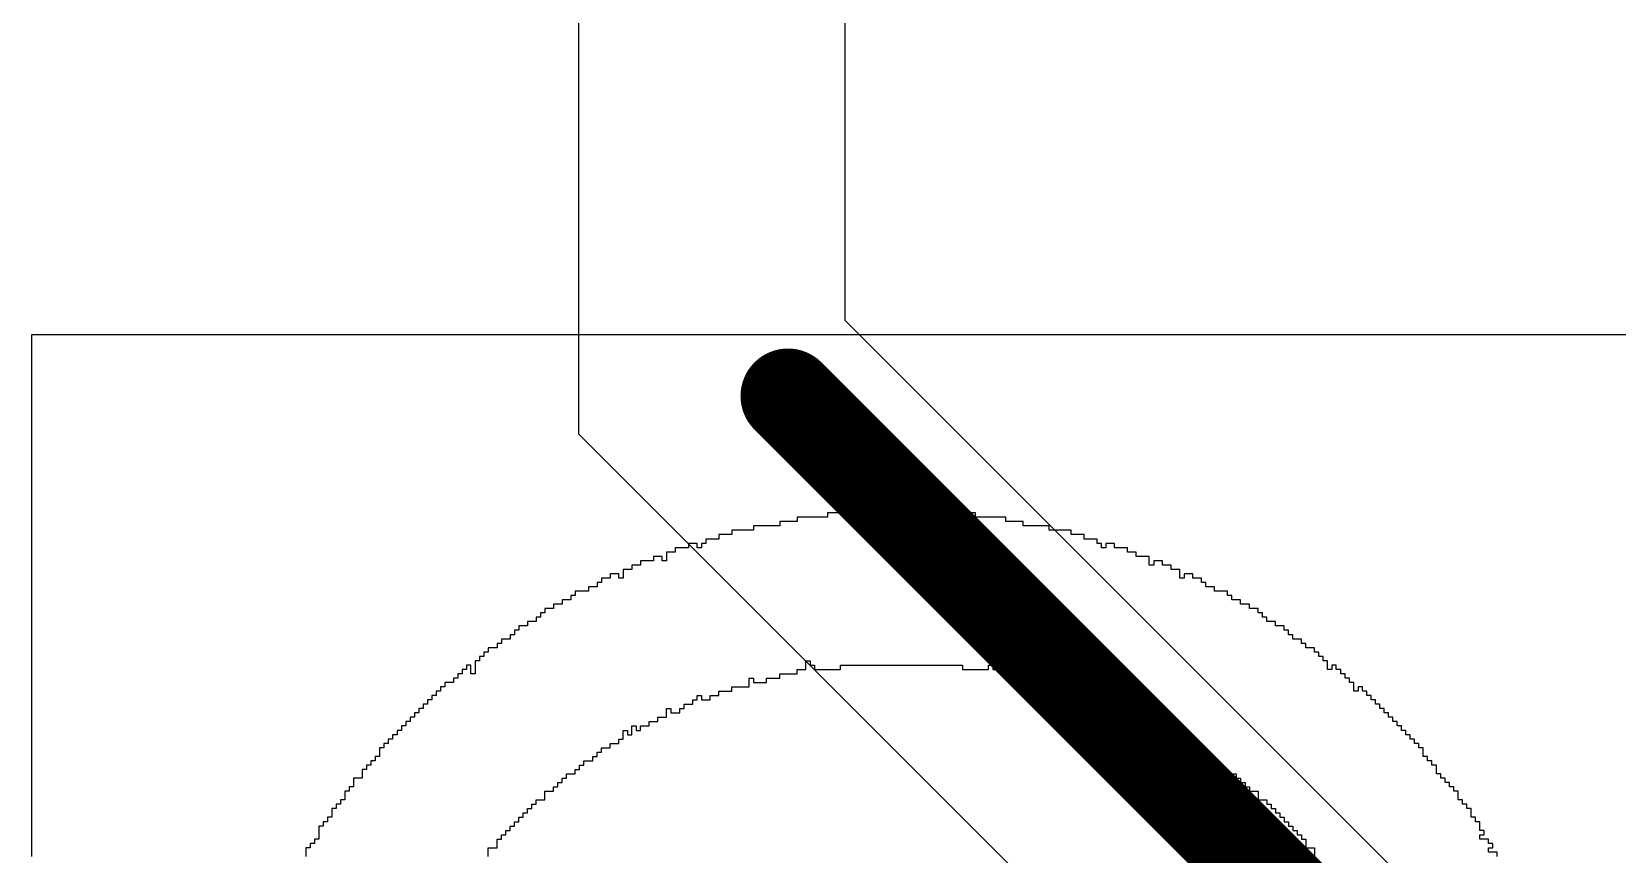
# Model space of a CAD drawing. Header units: millimetres. Extents: x -0.1 to 49.1, y -0.1 to 70.1.
# Drawn here: x 24.02 to 32.36, y 54.59 to 58.92 of the extents above; entities that cross this region are included whole.
import ezdxf

# ---------------------------------------------------------------- set-up
doc = ezdxf.new("R2010")
doc.units = ezdxf.units.MM
doc.layers.add('TopLayer', color=1, linetype='Continuous')
doc.layers.add('TopOverlay', color=2, linetype='Continuous')

msp = doc.modelspace()

# ---------------------------------------------------------------- linework, layer by layer
at = {"layer": 'TopLayer'}
for p, q in [((26.9, 56.8), (26.9, 65.8)), ((28.3, 63.971), (28.3, 57.4)), ((28.3, 57.4), (35.3, 50.4)), ((34.8, 48.9), (26.9, 56.8))]:
    msp.add_line(p, q, dxfattribs=at)
at = {"layer": 'TopLayer', "const_width": 0.5}
msp.add_lwpolyline([(28, 57), (35.1, 49.9)], dxfattribs=at)
at = {"layer": 'TopLayer', "const_width": 0.25}
msp.add_lwpolyline([(27.875, 57, 1), (28.125, 57, 1)], format="xyb", close=True, dxfattribs=at)
at = {"layer": 'TopOverlay'}
for p, q in [((24.0202, 57.3002), (24.0202, 57.3231)), ((24.0202, 57.3231), (33.174, 57.3231)), ((24.0202, 57.2774), (24.0202, 57.3002)), ((24.0202, 57.2545), (24.0202, 57.2774)), ((24.0202, 57.2316), (24.0202, 57.2545)), ((24.0202, 57.2087), (24.0202, 57.2316)), ((24.0202, 57.1858), (24.0202, 57.2087)), ((24.0202, 57.1629), (24.0202, 57.1858)), ((24.0202, 57.14), (24.0202, 57.1629)), ((24.0202, 57.1172), (24.0202, 57.14)), ((24.0202, 57.0943), (24.0202, 57.1172)), ((24.0202, 57.0714), (24.0202, 57.0943)), ((24.0202, 57.0485), (24.0202, 57.0714)), ((24.0202, 57.0256), (24.0202, 57.0485)), ((24.0202, 57.0027), (24.0202, 57.0256)), ((24.0202, 56.9798), (24.0202, 57.0027)), ((24.0202, 56.957), (24.0202, 56.9798)), ((24.0202, 56.9341), (24.0202, 56.957)), ((24.0202, 56.9112), (24.0202, 56.9341)), ((24.0202, 56.8883), (24.0202, 56.9112)), ((24.0202, 56.8654), (24.0202, 56.8883)), ((24.0202, 56.8425), (24.0202, 56.8654)), ((24.0202, 56.8197), (24.0202, 56.8425)), ((24.0202, 56.7968), (24.0202, 56.8197)), ((24.0202, 56.7739), (24.0202, 56.7968)), ((24.0202, 56.751), (24.0202, 56.7739)), ((24.0202, 56.7281), (24.0202, 56.751)), ((24.0202, 56.7052), (24.0202, 56.7281)), ((24.0202, 56.6823), (24.0202, 56.7052)), ((24.0202, 56.6595), (24.0202, 56.6823)), ((24.0202, 56.6366), (24.0202, 56.6595)), ((24.0202, 56.6137), (24.0202, 56.6366)), ((24.0202, 56.5908), (24.0202, 56.6137)), ((24.0202, 56.5679), (24.0202, 56.5908)), ((24.0202, 56.545), (24.0202, 56.5679)), ((24.0202, 56.5222), (24.0202, 56.545)), ((24.0202, 56.4993), (24.0202, 56.5222)), ((24.0202, 56.4764), (24.0202, 56.4993)), ((24.0202, 56.4535), (24.0202, 56.4764)), ((24.0202, 56.4306), (24.0202, 56.4535)), ((24.0202, 56.4077), (24.0202, 56.4306)), ((24.0202, 56.3848), (24.0202, 56.4077)), ((24.0202, 56.362), (24.0202, 56.3848)), ((24.0202, 56.3391), (24.0202, 56.362)), ((24.0202, 56.3162), (24.0202, 56.3391)), ((28.0479, 56.3391), (27.9563, 56.3391)), ((27.9563, 56.3391), (27.9563, 56.3162)), ((28.2081, 56.362), (28.0479, 56.362)), ((28.0479, 56.362), (28.0479, 56.3391)), ((28.9861, 56.3848), (28.2081, 56.3848)), ((28.2081, 56.3848), (28.2081, 56.362)), ((28.9861, 56.362), (28.9861, 56.3848)), ((29.1463, 56.362), (28.9861, 56.362)), ((29.1463, 56.3391), (29.1463, 56.362)), ((29.2379, 56.3391), (29.1463, 56.3391)), ((29.2379, 56.3162), (29.2379, 56.3391)), ((24.0202, 56.2933), (24.0202, 56.3162)), ((24.0202, 56.2704), (24.0202, 56.2933)), ((24.0202, 56.2475), (24.0202, 56.2704)), ((24.0202, 56.2247), (24.0202, 56.2475)), ((27.6359, 56.2475), (27.5673, 56.2475)), ((27.5673, 56.2475), (27.5673, 56.2247)), ((27.7046, 56.2704), (27.6359, 56.2704)), ((27.6359, 56.2704), (27.6359, 56.2475)), ((27.819, 56.2933), (27.7046, 56.2933)), ((27.7046, 56.2933), (27.7046, 56.2704)), ((27.9563, 56.3162), (27.819, 56.3162)), ((27.819, 56.3162), (27.819, 56.2933)), ((29.3752, 56.3162), (29.2379, 56.3162)), ((29.3752, 56.2933), (29.3752, 56.3162)), ((29.4896, 56.2933), (29.3752, 56.2933)), ((29.4896, 56.2704), (29.4896, 56.2933)), ((29.5583, 56.2704), (29.4896, 56.2704)), ((29.5583, 56.2475), (29.5583, 56.2704)), ((29.6269, 56.2475), (29.5583, 56.2475)), ((29.6269, 56.2247), (29.6269, 56.2475)), ((24.0202, 56.2018), (24.0202, 56.2247)), ((24.0202, 56.1789), (24.0202, 56.2018)), ((24.0202, 56.156), (24.0202, 56.1789)), ((24.0202, 56.1331), (24.0202, 56.156)), ((27.3384, 56.156), (27.2927, 56.156)), ((27.2927, 56.156), (27.2927, 56.1331)), ((27.3384, 56.1331), (27.3384, 56.156)), ((27.4071, 56.1789), (27.3613, 56.1789)), ((27.3613, 56.1789), (27.3613, 56.156)), ((27.3613, 56.156), (27.3613, 56.1331)), ((27.4757, 56.2018), (27.4071, 56.2018)), ((27.4071, 56.2018), (27.4071, 56.1789)), ((27.5215, 56.2247), (27.4757, 56.2247)), ((27.4757, 56.2247), (27.4757, 56.2018)), ((27.5215, 56.2018), (27.5215, 56.2247)), ((27.5444, 56.2018), (27.5215, 56.2018)), ((27.5673, 56.2247), (27.5444, 56.2247)), ((27.5444, 56.2247), (27.5444, 56.2018)), ((29.6498, 56.2247), (29.6269, 56.2247)), ((29.6498, 56.2018), (29.6498, 56.2247)), ((29.6727, 56.2018), (29.6498, 56.2018)), ((29.7185, 56.2247), (29.6727, 56.2247)), ((29.6727, 56.2247), (29.6727, 56.2018)), ((29.7185, 56.2018), (29.7185, 56.2247)), ((29.7871, 56.2018), (29.7185, 56.2018)), ((29.7871, 56.1789), (29.7871, 56.2018)), ((29.8329, 56.1789), (29.7871, 56.1789)), ((29.8329, 56.156), (29.8329, 56.1789)), ((29.9015, 56.156), (29.8329, 56.156)), ((29.9015, 56.1331), (29.9015, 56.156)), ((24.0202, 56.1102), (24.0202, 56.1331)), ((24.0202, 56.0873), (24.0202, 56.1102)), ((24.0202, 56.0645), (24.0202, 56.0873)), ((27.1782, 56.0873), (27.1325, 56.0873)), ((27.1325, 56.0873), (27.1325, 56.0645)), ((27.224, 56.1102), (27.1782, 56.1102)), ((27.1782, 56.1102), (27.1782, 56.0873)), ((27.2927, 56.1331), (27.224, 56.1331)), ((27.224, 56.1331), (27.224, 56.1102)), ((27.3613, 56.1331), (27.3384, 56.1331)), ((29.9015, 56.1102), (29.9015, 56.1331)), ((29.9244, 56.1102), (29.9015, 56.1102)), ((29.9702, 56.1331), (29.9244, 56.1331)), ((29.9244, 56.1331), (29.9244, 56.1102)), ((29.9702, 56.1102), (29.9702, 56.1331)), ((30.016, 56.1102), (29.9702, 56.1102)), ((30.016, 56.0873), (30.016, 56.1102)), ((30.0617, 56.0873), (30.016, 56.0873)), ((30.0617, 56.0645), (30.0617, 56.0873)), ((24.0202, 56.0416), (24.0202, 56.0645)), ((24.0202, 56.0187), (24.0202, 56.0416)), ((24.0202, 55.9958), (24.0202, 56.0187)), ((24.0202, 55.9729), (24.0202, 55.9958)), ((26.9952, 55.9958), (26.9494, 55.9958)), ((26.9494, 55.9958), (26.9494, 55.9729)), ((27.0181, 56.0187), (26.9952, 56.0187)), ((26.9952, 56.0187), (26.9952, 55.9958)), ((27.0638, 56.0416), (27.0181, 56.0416)), ((27.0181, 56.0416), (27.0181, 56.0187)), ((27.1096, 56.0645), (27.0638, 56.0645)), ((27.0638, 56.0645), (27.0638, 56.0416)), ((27.1096, 56.0416), (27.1096, 56.0645)), ((27.1325, 56.0416), (27.1096, 56.0416)), ((27.1325, 56.0645), (27.1325, 56.0416)), ((30.0617, 56.0416), (30.0617, 56.0645)), ((30.0846, 56.0416), (30.0617, 56.0416)), ((30.1304, 56.0645), (30.0846, 56.0645)), ((30.0846, 56.0645), (30.0846, 56.0416)), ((30.1304, 56.0416), (30.1304, 56.0645)), ((30.1761, 56.0416), (30.1304, 56.0416)), ((30.1761, 56.0187), (30.1761, 56.0416)), ((30.199, 56.0187), (30.1761, 56.0187)), ((30.199, 55.9958), (30.199, 56.0187)), ((30.2448, 55.9958), (30.199, 55.9958)), ((30.2448, 55.9729), (30.2448, 55.9958)), ((24.0202, 55.95), (24.0202, 55.9729)), ((24.0202, 55.9272), (24.0202, 55.95)), ((24.0202, 55.9043), (24.0202, 55.9272)), ((26.8579, 55.9272), (26.8121, 55.9272)), ((26.8121, 55.9272), (26.8121, 55.9043)), ((26.8807, 55.95), (26.8579, 55.95)), ((26.8579, 55.95), (26.8579, 55.9272)), ((26.9494, 55.9729), (26.8807, 55.9729)), ((26.8807, 55.9729), (26.8807, 55.95)), ((30.3135, 55.9729), (30.2448, 55.9729)), ((30.3135, 55.95), (30.3135, 55.9729)), ((30.3363, 55.95), (30.3135, 55.95)), ((30.3363, 55.9272), (30.3363, 55.95)), ((30.3821, 55.9272), (30.3363, 55.9272)), ((30.3821, 55.9043), (30.3821, 55.9272)), ((24.0202, 55.8814), (24.0202, 55.9043)), ((24.0202, 55.8585), (24.0202, 55.8814)), ((24.0202, 55.8356), (24.0202, 55.8585)), ((24.0202, 55.8127), (24.0202, 55.8356)), ((26.6977, 55.8356), (26.6748, 55.8356)), ((26.6748, 55.8356), (26.6748, 55.8127)), ((26.7206, 55.8585), (26.6977, 55.8585)), ((26.6977, 55.8585), (26.6977, 55.8356)), ((26.7663, 55.8814), (26.7206, 55.8814)), ((26.7206, 55.8814), (26.7206, 55.8585)), ((26.8121, 55.9043), (26.7663, 55.9043)), ((26.7663, 55.9043), (26.7663, 55.8814)), ((30.4279, 55.9043), (30.3821, 55.9043)), ((30.4279, 55.8814), (30.4279, 55.9043)), ((30.4736, 55.8814), (30.4279, 55.8814)), ((30.4736, 55.8585), (30.4736, 55.8814)), ((30.4965, 55.8585), (30.4736, 55.8585)), ((30.4965, 55.8356), (30.4965, 55.8585)), ((30.5194, 55.8356), (30.4965, 55.8356)), ((30.5194, 55.8127), (30.5194, 55.8356)), ((24.0202, 55.7898), (24.0202, 55.8127)), ((24.0202, 55.767), (24.0202, 55.7898)), ((24.0202, 55.7441), (24.0202, 55.767)), ((24.0202, 55.7212), (24.0202, 55.7441)), ((26.5604, 55.7441), (26.5375, 55.7441)), ((26.5375, 55.7441), (26.5375, 55.7212)), ((26.5832, 55.767), (26.5604, 55.767)), ((26.5604, 55.767), (26.5604, 55.7441)), ((26.629, 55.7898), (26.5832, 55.7898)), ((26.5832, 55.7898), (26.5832, 55.767)), ((26.6748, 55.8127), (26.629, 55.8127)), ((26.629, 55.8127), (26.629, 55.7898)), ((30.5652, 55.8127), (30.5194, 55.8127)), ((30.5652, 55.7898), (30.5652, 55.8127)), ((30.611, 55.7898), (30.5652, 55.7898)), ((30.611, 55.767), (30.611, 55.7898)), ((30.6338, 55.767), (30.611, 55.767)), ((30.6338, 55.7441), (30.6338, 55.767)), ((30.6567, 55.7441), (30.6338, 55.7441)), ((30.6567, 55.7212), (30.6567, 55.7441)), ((24.0202, 55.6983), (24.0202, 55.7212)), ((24.0202, 55.6754), (24.0202, 55.6983)), ((24.0202, 55.6525), (24.0202, 55.6754)), ((26.4688, 55.6754), (26.423, 55.6754)), ((26.423, 55.6754), (26.423, 55.6525)), ((26.4917, 55.6983), (26.4688, 55.6983)), ((26.4688, 55.6983), (26.4688, 55.6754)), ((26.5375, 55.7212), (26.4917, 55.7212)), ((26.4917, 55.7212), (26.4917, 55.6983)), ((30.7025, 55.7212), (30.6567, 55.7212)), ((30.7025, 55.6983), (30.7025, 55.7212)), ((30.7254, 55.6983), (30.7025, 55.6983)), ((30.7254, 55.6754), (30.7254, 55.6983)), ((30.7712, 55.6754), (30.7254, 55.6754)), ((30.7712, 55.6525), (30.7712, 55.6754)), ((24.0202, 55.6296), (24.0202, 55.6525)), ((24.0202, 55.6068), (24.0202, 55.6296)), ((24.0202, 55.5839), (24.0202, 55.6068)), ((24.0202, 55.561), (24.0202, 55.5839)), ((26.3315, 55.5839), (26.3086, 55.5839)), ((26.3086, 55.5839), (26.3086, 55.561)), ((26.3315, 55.561), (26.3315, 55.5839)), ((26.3773, 55.6068), (26.3544, 55.6068)), ((26.3544, 55.6068), (26.3544, 55.5839)), ((26.3544, 55.5839), (26.3544, 55.561)), ((26.4002, 55.6296), (26.3773, 55.6296)), ((26.3773, 55.6296), (26.3773, 55.6068)), ((26.423, 55.6525), (26.4002, 55.6525)), ((26.4002, 55.6525), (26.4002, 55.6296)), ((28.0936, 55.5839), (28.0936, 55.6068)), ((28.0936, 55.6068), (28.1165, 55.6068)), ((28.0936, 55.561), (28.0936, 55.5839)), ((28.1165, 55.6068), (28.1165, 55.5839)), ((28.1165, 55.5839), (28.1394, 55.5839)), ((28.1394, 55.5839), (28.1394, 55.561)), ((28.2767, 55.561), (28.2767, 55.5839)), ((28.2767, 55.5839), (28.9175, 55.5839)), ((28.9175, 55.5839), (28.9175, 55.561)), ((29.0548, 55.561), (29.0548, 55.5839)), ((29.0548, 55.5839), (29.0777, 55.5839)), ((29.0777, 55.5839), (29.0777, 55.561)), ((30.794, 55.6525), (30.7712, 55.6525)), ((30.794, 55.6296), (30.794, 55.6525)), ((30.8169, 55.6296), (30.794, 55.6296)), ((30.8169, 55.6068), (30.8169, 55.6296)), ((30.8398, 55.6068), (30.8169, 55.6068)), ((30.8398, 55.5839), (30.8398, 55.6068)), ((30.8398, 55.561), (30.8398, 55.5839)), ((30.8856, 55.5839), (30.8627, 55.5839)), ((30.8627, 55.5839), (30.8627, 55.561)), ((30.8856, 55.561), (30.8856, 55.5839)), ((24.0202, 55.5381), (24.0202, 55.561)), ((24.0202, 55.5152), (24.0202, 55.5381)), ((24.0202, 55.4923), (24.0202, 55.5152)), ((24.0202, 55.4695), (24.0202, 55.4923)), ((26.24, 55.4923), (26.1942, 55.4923)), ((26.1942, 55.4923), (26.1942, 55.4695)), ((26.2629, 55.5152), (26.24, 55.5152)), ((26.24, 55.5152), (26.24, 55.4923)), ((26.2857, 55.5381), (26.2629, 55.5381)), ((26.2629, 55.5381), (26.2629, 55.5152)), ((26.3086, 55.561), (26.2857, 55.561)), ((26.2857, 55.561), (26.2857, 55.5381)), ((26.3315, 55.5381), (26.3315, 55.561)), ((26.3544, 55.5381), (26.3315, 55.5381)), ((26.3544, 55.561), (26.3544, 55.5381)), ((27.7961, 55.4923), (27.7961, 55.5152)), ((27.7961, 55.5152), (27.819, 55.5152)), ((27.7961, 55.4695), (27.7961, 55.4923)), ((27.819, 55.5152), (27.819, 55.4923)), ((27.819, 55.4923), (27.8877, 55.4923)), ((27.8877, 55.4923), (27.8877, 55.5152)), ((27.8877, 55.5152), (27.9563, 55.5152)), ((27.9563, 55.5152), (27.9563, 55.5381)), ((27.9563, 55.5381), (28.0479, 55.5381)), ((28.0479, 55.5381), (28.0479, 55.561)), ((28.0479, 55.561), (28.0936, 55.561)), ((28.1394, 55.561), (28.2767, 55.561)), ((28.9175, 55.561), (29.0548, 55.561)), ((29.0777, 55.561), (29.1463, 55.561)), ((29.1463, 55.561), (29.1463, 55.5381)), ((29.1463, 55.5381), (29.2379, 55.5381)), ((29.2379, 55.5381), (29.2379, 55.5152)), ((29.2379, 55.5152), (29.3065, 55.5152)), ((29.3065, 55.5152), (29.3065, 55.4923)), ((29.3065, 55.4923), (29.3752, 55.4923)), ((29.3752, 55.4923), (29.3752, 55.5152)), ((29.3752, 55.5152), (29.3981, 55.5152)), ((29.3981, 55.5152), (29.3981, 55.4923)), ((29.3981, 55.4923), (29.3981, 55.4695)), ((30.8627, 55.561), (30.8398, 55.561)), ((30.9085, 55.561), (30.8856, 55.561)), ((30.9085, 55.5381), (30.9085, 55.561)), ((30.9313, 55.5381), (30.9085, 55.5381)), ((30.9313, 55.5152), (30.9313, 55.5381)), ((30.9542, 55.5152), (30.9313, 55.5152)), ((30.9542, 55.4923), (30.9542, 55.5152)), ((30.9771, 55.4923), (30.9542, 55.4923)), ((30.9771, 55.4695), (30.9771, 55.4923)), ((24.0202, 55.4466), (24.0202, 55.4695)), ((24.0202, 55.4237), (24.0202, 55.4466)), ((24.0202, 55.4008), (24.0202, 55.4237)), ((26.1484, 55.4237), (26.1255, 55.4237)), ((26.1255, 55.4237), (26.1255, 55.4008)), ((26.1713, 55.4466), (26.1484, 55.4466)), ((26.1484, 55.4466), (26.1484, 55.4237)), ((26.1942, 55.4695), (26.1713, 55.4695)), ((26.1713, 55.4695), (26.1713, 55.4466)), ((27.5215, 55.4008), (27.5215, 55.4237)), ((27.5215, 55.4237), (27.5444, 55.4237)), ((27.5444, 55.4237), (27.5444, 55.4008)), ((27.5902, 55.4008), (27.5902, 55.4237)), ((27.5902, 55.4237), (27.6359, 55.4237)), ((27.6359, 55.4237), (27.6359, 55.4466)), ((27.6359, 55.4466), (27.7046, 55.4466)), ((27.7046, 55.4466), (27.7046, 55.4695)), ((27.7046, 55.4695), (27.7961, 55.4695)), ((29.3981, 55.4695), (29.4896, 55.4695)), ((29.4896, 55.4695), (29.4896, 55.4466)), ((29.4896, 55.4466), (29.5354, 55.4466)), ((29.5354, 55.4466), (29.5354, 55.4237)), ((29.5354, 55.4237), (29.604, 55.4237)), ((29.604, 55.4237), (29.604, 55.4008)), ((29.6498, 55.4008), (29.6498, 55.4237)), ((29.6498, 55.4237), (29.6727, 55.4237)), ((29.6727, 55.4237), (29.6727, 55.4008)), ((30.9771, 55.4466), (30.9771, 55.4695)), ((31, 55.4466), (30.9771, 55.4466)), ((31.0229, 55.4695), (31, 55.4695)), ((31, 55.4695), (31, 55.4466)), ((31.0229, 55.4466), (31.0229, 55.4695)), ((31.0458, 55.4466), (31.0229, 55.4466)), ((31.0458, 55.4237), (31.0458, 55.4466)), ((31.0687, 55.4237), (31.0458, 55.4237)), ((31.0687, 55.4008), (31.0687, 55.4237)), ((24.0202, 55.3779), (24.0202, 55.4008)), ((24.0202, 55.355), (24.0202, 55.3779)), ((24.0202, 55.3321), (24.0202, 55.355)), ((24.0202, 55.3093), (24.0202, 55.3321)), ((26.0569, 55.3321), (26.034, 55.3321)), ((26.034, 55.3321), (26.034, 55.3093)), ((26.0798, 55.355), (26.0569, 55.355)), ((26.0569, 55.355), (26.0569, 55.3321)), ((26.1027, 55.3779), (26.0798, 55.3779)), ((26.0798, 55.3779), (26.0798, 55.355)), ((26.1255, 55.4008), (26.1027, 55.4008)), ((26.1027, 55.4008), (26.1027, 55.3779)), ((27.3613, 55.3321), (27.3613, 55.355)), ((27.3613, 55.355), (27.3842, 55.355)), ((27.3613, 55.3093), (27.3613, 55.3321)), ((27.3842, 55.355), (27.3842, 55.3321)), ((27.3842, 55.3321), (27.43, 55.3321)), ((27.43, 55.3321), (27.43, 55.355)), ((27.43, 55.355), (27.4529, 55.355)), ((27.4529, 55.355), (27.4529, 55.3779)), ((27.4529, 55.3779), (27.4986, 55.3779)), ((27.4986, 55.3779), (27.4986, 55.4008)), ((27.4986, 55.4008), (27.5215, 55.4008)), ((27.5444, 55.4008), (27.5902, 55.4008)), ((29.604, 55.4008), (29.6498, 55.4008)), ((29.6727, 55.4008), (29.6956, 55.4008)), ((29.6956, 55.4008), (29.6956, 55.3779)), ((29.6956, 55.3779), (29.7413, 55.3779)), ((29.7413, 55.3779), (29.7413, 55.355)), ((29.7413, 55.355), (29.7642, 55.355)), ((29.7642, 55.355), (29.7642, 55.3321)), ((29.7642, 55.3321), (29.81, 55.3321)), ((29.81, 55.3321), (29.81, 55.355)), ((29.81, 55.355), (29.8329, 55.355)), ((29.8329, 55.355), (29.8329, 55.3321)), ((29.8329, 55.3321), (29.8329, 55.3093)), ((31.0915, 55.4008), (31.0687, 55.4008)), ((31.0915, 55.3779), (31.0915, 55.4008)), ((31.1144, 55.3779), (31.0915, 55.3779)), ((31.1144, 55.355), (31.1144, 55.3779)), ((31.1373, 55.355), (31.1144, 55.355)), ((31.1373, 55.3321), (31.1373, 55.355)), ((31.1602, 55.3321), (31.1373, 55.3321)), ((31.1602, 55.3093), (31.1602, 55.3321)), ((24.0202, 55.2864), (24.0202, 55.3093)), ((24.0202, 55.2635), (24.0202, 55.2864)), ((24.0202, 55.2406), (24.0202, 55.2635)), ((24.0202, 55.2177), (24.0202, 55.2406)), ((25.9654, 55.2406), (25.9425, 55.2406)), ((25.9425, 55.2406), (25.9425, 55.2177)), ((25.9882, 55.2635), (25.9654, 55.2635)), ((25.9654, 55.2635), (25.9654, 55.2406)), ((26.0111, 55.2864), (25.9882, 55.2864)), ((25.9882, 55.2864), (25.9882, 55.2635)), ((26.034, 55.3093), (26.0111, 55.3093)), ((26.0111, 55.3093), (26.0111, 55.2864)), ((27.1325, 55.2177), (27.1325, 55.2406)), ((27.1325, 55.2406), (27.1554, 55.2406)), ((27.1554, 55.2406), (27.1554, 55.2177)), ((27.1782, 55.2406), (27.1782, 55.2635)), ((27.1782, 55.2635), (27.2011, 55.2635)), ((27.1782, 55.2177), (27.1782, 55.2406)), ((27.2011, 55.2635), (27.2011, 55.2406)), ((27.2011, 55.2406), (27.224, 55.2406)), ((27.224, 55.2406), (27.224, 55.2635)), ((27.224, 55.2635), (27.2698, 55.2635)), ((27.2698, 55.2635), (27.2698, 55.2864)), ((27.2698, 55.2864), (27.3156, 55.2864)), ((27.3156, 55.2864), (27.3156, 55.3093)), ((27.3156, 55.3093), (27.3613, 55.3093)), ((29.8329, 55.3093), (29.8786, 55.3093)), ((29.8786, 55.3093), (29.8786, 55.2864)), ((29.8786, 55.2864), (29.9244, 55.2864)), ((29.9244, 55.2864), (29.9244, 55.2635)), ((29.9244, 55.2635), (29.9702, 55.2635)), ((29.9702, 55.2635), (29.9702, 55.2406)), ((29.9702, 55.2406), (29.9931, 55.2406)), ((29.9931, 55.2406), (29.9931, 55.2635)), ((29.9931, 55.2635), (30.016, 55.2635)), ((30.016, 55.2635), (30.016, 55.2406)), ((30.016, 55.2406), (30.016, 55.2177)), ((30.0388, 55.2177), (30.0388, 55.2406)), ((30.0388, 55.2406), (30.0617, 55.2406)), ((30.0617, 55.2406), (30.0617, 55.2177)), ((31.1831, 55.3093), (31.1602, 55.3093)), ((31.1831, 55.2864), (31.1831, 55.3093)), ((31.206, 55.2864), (31.1831, 55.2864)), ((31.206, 55.2635), (31.206, 55.2864)), ((31.2288, 55.2635), (31.206, 55.2635)), ((31.2288, 55.2406), (31.2288, 55.2635)), ((31.2517, 55.2406), (31.2288, 55.2406)), ((31.2517, 55.2177), (31.2517, 55.2406)), ((24.0202, 55.1948), (24.0202, 55.2177)), ((24.0202, 55.172), (24.0202, 55.1948)), ((24.0202, 55.1491), (24.0202, 55.172)), ((25.8967, 55.172), (25.8738, 55.172)), ((25.8738, 55.172), (25.8738, 55.1491)), ((25.9196, 55.1948), (25.8967, 55.1948)), ((25.8967, 55.1948), (25.8967, 55.172)), ((25.9425, 55.2177), (25.9196, 55.2177)), ((25.9196, 55.2177), (25.9196, 55.1948)), ((27.0638, 55.1491), (27.0638, 55.172)), ((27.0638, 55.172), (27.1096, 55.172)), ((27.1096, 55.172), (27.1096, 55.1948)), ((27.1096, 55.1948), (27.1325, 55.1948)), ((27.1325, 55.1948), (27.1325, 55.2177)), ((27.1554, 55.2177), (27.1782, 55.2177)), ((30.016, 55.2177), (30.0388, 55.2177)), ((30.0617, 55.2177), (30.0617, 55.1948)), ((30.0617, 55.1948), (30.0846, 55.1948)), ((30.0846, 55.1948), (30.0846, 55.172)), ((30.0846, 55.172), (30.1304, 55.172)), ((30.1304, 55.172), (30.1304, 55.1491)), ((31.2746, 55.2177), (31.2517, 55.2177)), ((31.2746, 55.1948), (31.2746, 55.2177)), ((31.2975, 55.1948), (31.2746, 55.1948)), ((31.2975, 55.172), (31.2975, 55.1948)), ((31.3204, 55.172), (31.2975, 55.172)), ((31.3204, 55.1491), (31.3204, 55.172)), ((24.0202, 55.1262), (24.0202, 55.1491)), ((24.0202, 55.1033), (24.0202, 55.1262)), ((24.0202, 55.0804), (24.0202, 55.1033)), ((24.0202, 55.0575), (24.0202, 55.0804)), ((25.828, 55.0804), (25.8052, 55.0804)), ((25.8052, 55.0804), (25.8052, 55.0575)), ((25.8509, 55.1033), (25.828, 55.1033)), ((25.828, 55.1033), (25.828, 55.0804)), ((25.8738, 55.1491), (25.8509, 55.1491)), ((25.8509, 55.1491), (25.8509, 55.1262)), ((25.8509, 55.1262), (25.8509, 55.1033)), ((26.9265, 55.0575), (26.9265, 55.0804)), ((26.9265, 55.0804), (26.9723, 55.0804)), ((26.9723, 55.0804), (26.9723, 55.1033)), ((26.9723, 55.1033), (26.9952, 55.1033)), ((26.9952, 55.1033), (26.9952, 55.1262)), ((26.9952, 55.1262), (27.0181, 55.1262)), ((27.0181, 55.1262), (27.0181, 55.1491)), ((27.0181, 55.1491), (27.0638, 55.1491)), ((30.1304, 55.1491), (30.1761, 55.1491)), ((30.1761, 55.1491), (30.1761, 55.1262)), ((30.1761, 55.1262), (30.199, 55.1262)), ((30.199, 55.1262), (30.199, 55.1033)), ((30.199, 55.1033), (30.2219, 55.1033)), ((30.2219, 55.1033), (30.2219, 55.0804)), ((30.2219, 55.0804), (30.2677, 55.0804)), ((30.2677, 55.0804), (30.2677, 55.0575)), ((31.3433, 55.1491), (31.3204, 55.1491)), ((31.3433, 55.1262), (31.3433, 55.1491)), ((31.3433, 55.1033), (31.3433, 55.1262)), ((31.3662, 55.1033), (31.3433, 55.1033)), ((31.3662, 55.0804), (31.3662, 55.1033)), ((31.389, 55.0804), (31.3662, 55.0804)), ((31.389, 55.0575), (31.389, 55.0804)), ((24.0202, 55.0346), (24.0202, 55.0575)), ((24.0202, 55.0118), (24.0202, 55.0346)), ((24.0202, 54.9889), (24.0202, 55.0118)), ((24.0202, 54.966), (24.0202, 54.9889)), ((25.7594, 54.9889), (25.7136, 54.9889)), ((25.7136, 54.9889), (25.7136, 54.966)), ((25.7823, 55.0346), (25.7594, 55.0346)), ((25.7594, 55.0346), (25.7594, 55.0118)), ((25.7594, 55.0118), (25.7594, 54.9889)), ((25.8052, 55.0575), (25.7823, 55.0575)), ((25.7823, 55.0575), (25.7823, 55.0346)), ((26.8121, 54.966), (26.8121, 54.9889)), ((26.8121, 54.9889), (26.835, 54.9889)), ((26.835, 54.9889), (26.835, 55.0118)), ((26.835, 55.0118), (26.8807, 55.0118)), ((26.8807, 55.0118), (26.8807, 55.0346)), ((26.8807, 55.0346), (26.9036, 55.0346)), ((26.9036, 55.0346), (26.9036, 55.0575)), ((26.9036, 55.0575), (26.9265, 55.0575)), ((30.2677, 55.0575), (30.2906, 55.0575)), ((30.2906, 55.0575), (30.2906, 55.0346)), ((30.2906, 55.0346), (30.3135, 55.0346)), ((30.3135, 55.0346), (30.3135, 55.0118)), ((30.3135, 55.0118), (30.3592, 55.0118)), ((30.3592, 55.0118), (30.3592, 54.9889)), ((30.3592, 54.9889), (30.3821, 54.9889)), ((30.3821, 54.9889), (30.3821, 54.966)), ((31.4119, 55.0575), (31.389, 55.0575)), ((31.4119, 55.0346), (31.4119, 55.0575)), ((31.4119, 55.0118), (31.4119, 55.0346)), ((31.4348, 55.0118), (31.4119, 55.0118)), ((31.4348, 54.9889), (31.4348, 55.0118)), ((31.4577, 54.9889), (31.4348, 54.9889)), ((31.4577, 54.966), (31.4577, 54.9889)), ((24.0202, 54.9431), (24.0202, 54.966)), ((24.0202, 54.9202), (24.0202, 54.9431)), ((24.0202, 54.8973), (24.0202, 54.9202)), ((25.6907, 54.9202), (25.6679, 54.9202)), ((25.6679, 54.9202), (25.6679, 54.8973)), ((25.7136, 54.9431), (25.6907, 54.9431)), ((25.6907, 54.9431), (25.6907, 54.9202)), ((25.7136, 54.966), (25.7136, 54.9431)), ((26.7206, 54.8973), (26.7206, 54.9202)), ((26.7206, 54.9202), (26.7663, 54.9202)), ((26.7663, 54.9202), (26.7663, 54.9431)), ((26.7663, 54.9431), (26.7892, 54.9431)), ((26.7892, 54.9431), (26.7892, 54.966)), ((26.7892, 54.966), (26.8121, 54.966)), ((30.3821, 54.966), (30.405, 54.966)), ((30.405, 54.966), (30.405, 54.9431)), ((30.405, 54.9431), (30.4279, 54.9431)), ((30.4279, 54.9431), (30.4279, 54.9202)), ((30.4279, 54.9202), (30.4736, 54.9202)), ((30.4736, 54.9202), (30.4736, 54.8973)), ((31.4806, 54.966), (31.4577, 54.966)), ((31.4806, 54.9431), (31.4806, 54.966)), ((31.5035, 54.9431), (31.4806, 54.9431)), ((31.5035, 54.9202), (31.5035, 54.9431)), ((31.5263, 54.9202), (31.5035, 54.9202)), ((31.5263, 54.8973), (31.5263, 54.9202)), ((24.0202, 54.8745), (24.0202, 54.8973)), ((24.0202, 54.8516), (24.0202, 54.8745)), ((24.0202, 54.8287), (24.0202, 54.8516)), ((24.0202, 54.8058), (24.0202, 54.8287)), ((25.6221, 54.8287), (25.5992, 54.8287)), ((25.5992, 54.8287), (25.5992, 54.8058)), ((25.645, 54.8516), (25.6221, 54.8516)), ((25.6221, 54.8516), (25.6221, 54.8287)), ((25.6679, 54.8745), (25.645, 54.8745)), ((25.645, 54.8745), (25.645, 54.8516)), ((25.6679, 54.8973), (25.6679, 54.8745)), ((26.629, 54.8058), (26.629, 54.8287)), ((26.629, 54.8287), (26.6519, 54.8287)), ((26.6519, 54.8287), (26.6519, 54.8516)), ((26.6519, 54.8516), (26.6748, 54.8516)), ((26.6748, 54.8516), (26.6748, 54.8745)), ((26.6748, 54.8745), (26.7206, 54.8745)), ((26.7206, 54.8745), (26.7206, 54.8973)), ((30.4736, 54.8973), (30.4736, 54.8745)), ((30.4736, 54.8745), (30.5194, 54.8745)), ((30.5194, 54.8745), (30.5194, 54.8516)), ((30.5194, 54.8516), (30.5423, 54.8516)), ((30.5423, 54.8516), (30.5423, 54.8287)), ((30.5423, 54.8287), (30.5652, 54.8287)), ((30.5652, 54.8287), (30.5652, 54.8058)), ((31.5263, 54.8745), (31.5263, 54.8973)), ((31.5492, 54.8745), (31.5263, 54.8745)), ((31.5492, 54.8516), (31.5492, 54.8745)), ((31.5721, 54.8516), (31.5492, 54.8516)), ((31.5721, 54.8287), (31.5721, 54.8516)), ((31.595, 54.8287), (31.5721, 54.8287)), ((31.595, 54.8058), (31.595, 54.8287)), ((24.0202, 54.7829), (24.0202, 54.8058)), ((24.0202, 54.76), (24.0202, 54.7829)), ((24.0202, 54.7371), (24.0202, 54.76)), ((24.0202, 54.7143), (24.0202, 54.7371)), ((25.5534, 54.7371), (25.5305, 54.7371)), ((25.5305, 54.7371), (25.5305, 54.7143)), ((25.5763, 54.76), (25.5534, 54.76)), ((25.5534, 54.76), (25.5534, 54.7371)), ((25.5992, 54.7829), (25.5763, 54.7829)), ((25.5763, 54.7829), (25.5763, 54.76)), ((25.5992, 54.8058), (25.5992, 54.7829)), ((26.5375, 54.7143), (26.5375, 54.7371)), ((26.5375, 54.7371), (26.5604, 54.7371)), ((26.5604, 54.7371), (26.5604, 54.76)), ((26.5604, 54.76), (26.5832, 54.76)), ((26.5832, 54.76), (26.5832, 54.7829)), ((26.5832, 54.7829), (26.6061, 54.7829)), ((26.6061, 54.7829), (26.6061, 54.8058)), ((26.6061, 54.8058), (26.629, 54.8058)), ((30.5652, 54.8058), (30.5881, 54.8058)), ((30.5881, 54.8058), (30.5881, 54.7829)), ((30.5881, 54.7829), (30.611, 54.7829)), ((30.611, 54.7829), (30.611, 54.76)), ((30.611, 54.76), (30.6338, 54.76)), ((30.6338, 54.76), (30.6338, 54.7371)), ((30.6338, 54.7371), (30.6567, 54.7371)), ((30.6567, 54.7371), (30.6567, 54.7143)), ((31.595, 54.7829), (31.595, 54.8058)), ((31.6179, 54.7829), (31.595, 54.7829)), ((31.6179, 54.76), (31.6179, 54.7829)), ((31.6408, 54.76), (31.6179, 54.76)), ((31.6408, 54.7371), (31.6408, 54.76)), ((31.6408, 54.7143), (31.6408, 54.7371)), ((24.0202, 54.6914), (24.0202, 54.7143)), ((24.0202, 54.6685), (24.0202, 54.6914)), ((24.0202, 54.6456), (24.0202, 54.6685)), ((25.5305, 54.6685), (25.5077, 54.6685)), ((25.5077, 54.6685), (25.5077, 54.6456)), ((25.5305, 54.7143), (25.5305, 54.6914)), ((25.5305, 54.6914), (25.5305, 54.6685)), ((26.4688, 54.6456), (26.4688, 54.6685)), ((26.4688, 54.6685), (26.4917, 54.6685)), ((26.4917, 54.6685), (26.4917, 54.6914)), ((26.4917, 54.6914), (26.5146, 54.6914)), ((26.5146, 54.6914), (26.5146, 54.7143)), ((26.5146, 54.7143), (26.5375, 54.7143)), ((30.6567, 54.7143), (30.6796, 54.7143)), ((30.6796, 54.7143), (30.6796, 54.6914)), ((30.6796, 54.6914), (30.7025, 54.6914)), ((30.7025, 54.6914), (30.7025, 54.6685)), ((30.7025, 54.6685), (30.7254, 54.6685)), ((30.7254, 54.6685), (30.7254, 54.6456)), ((31.6637, 54.7143), (31.6408, 54.7143)), ((31.6408, 54.6685), (31.6408, 54.6914)), ((31.6408, 54.6914), (31.6637, 54.6914)), ((31.6865, 54.6685), (31.6408, 54.6685)), ((31.6637, 54.6914), (31.6637, 54.7143)), ((31.6865, 54.6456), (31.6865, 54.6685)), ((24.0202, 54.6227), (24.0202, 54.6456)), ((24.0202, 54.5998), (24.0202, 54.6227)), ((24.0202, 54.5769), (24.0202, 54.5998)), ((25.4848, 54.6227), (25.4619, 54.6227)), ((25.4619, 54.6227), (25.4619, 54.5998)), ((25.4619, 54.5998), (25.4619, 54.5769)), ((25.5077, 54.6456), (25.4848, 54.6456)), ((25.4848, 54.6456), (25.4848, 54.6227)), ((26.423, 54.5998), (26.423, 54.6227)), ((26.423, 54.6227), (26.4688, 54.6227)), ((26.423, 54.5769), (26.423, 54.5998)), ((26.4688, 54.6227), (26.4688, 54.6456)), ((30.7254, 54.6456), (30.7254, 54.6227)), ((30.7254, 54.6227), (30.7712, 54.6227)), ((30.7712, 54.6227), (30.7712, 54.5998)), ((30.7712, 54.5998), (30.7712, 54.5769)), ((31.7094, 54.6456), (31.6865, 54.6456)), ((31.6865, 54.5998), (31.6865, 54.6227)), ((31.6865, 54.6227), (31.7094, 54.6227)), ((31.7323, 54.5998), (31.6865, 54.5998)), ((31.7094, 54.6227), (31.7094, 54.6456)), ((31.7323, 54.5769), (31.7323, 54.5998))]:
    msp.add_line(p, q, dxfattribs=at)

doc.saveas('drawing.dxf')
